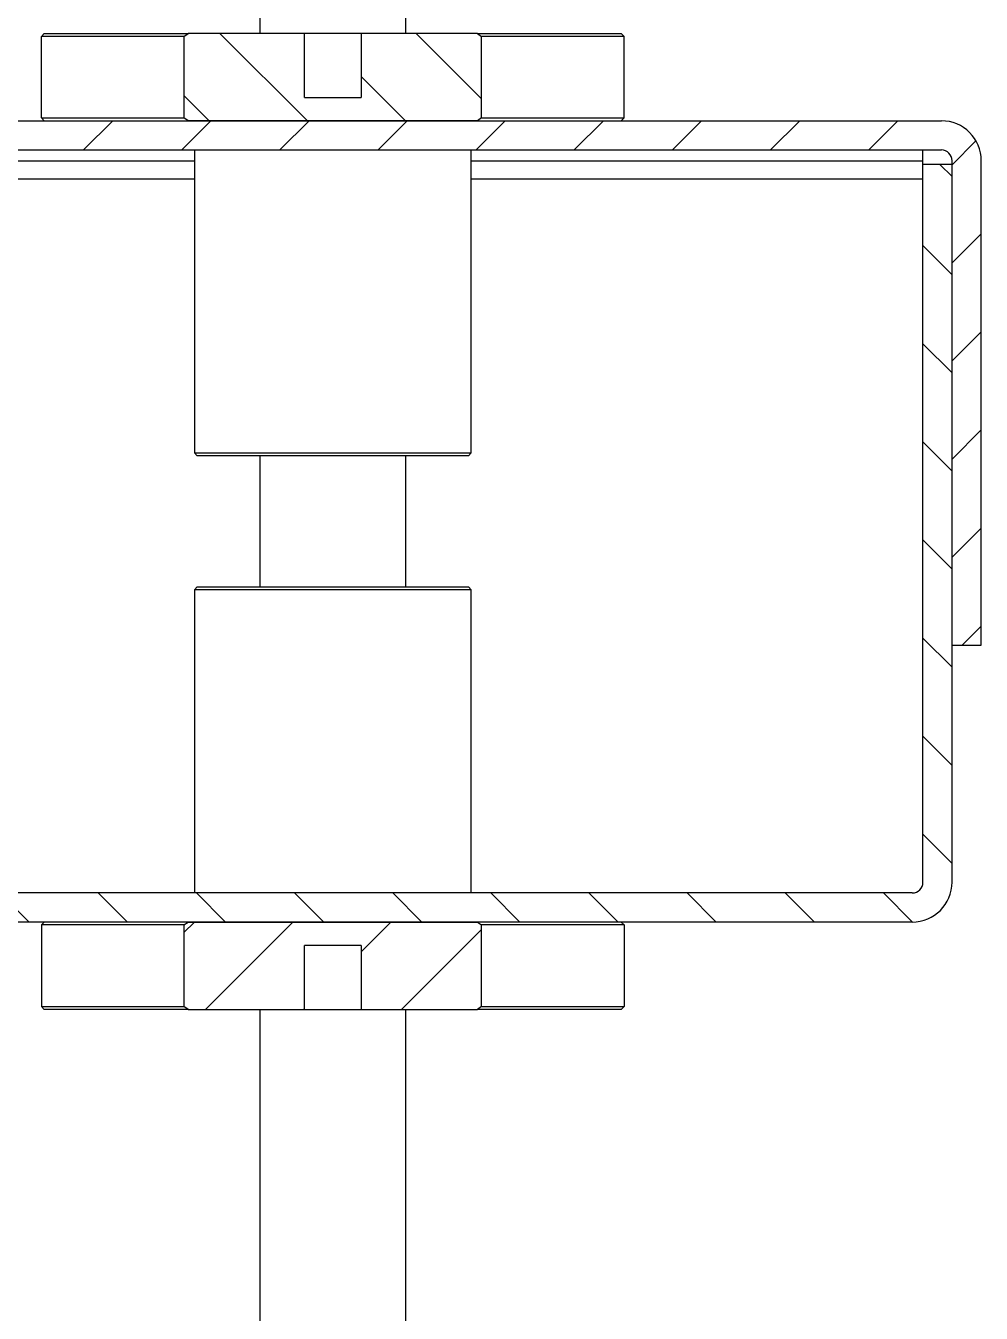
# Model space of a CAD drawing. Header units: millimetres. Extents: x 15 to 1184, y 5 to 1288.
# Drawn here: x 404.7 to 448.4, y 1126.4 to 1185.3 of the extents above; entities that cross this region are included whole.
import ezdxf

# ---------------------------------------------------------------- set-up
doc = ezdxf.new("R2010")
doc.units = ezdxf.units.MM

msp = doc.modelspace()

# ---------------------------------------------------------------- hatches: boundary and pattern name
at = {"linetype": 'Continuous', "lineweight": 18}
h = msp.add_hatch(dxfattribs=at)
h.set_pattern_fill('ANSI31', angle=90, style=0)
h.paths.add_polyline_path([(425.329, 1184.943), (420, 1184.943), (420, 1182.01), (417.418, 1182.01), (417.418, 1184.943), (412.088, 1184.943), (411.9, 1184.81), (411.9, 1181.077), (412.088, 1180.943), (425.329, 1180.943), (425.517, 1181.077), (425.517, 1184.81)], flags=0)
h = msp.add_hatch(dxfattribs=at)
h.set_pattern_fill('ANSI31', style=0)
edge = h.paths.add_edge_path(flags=0)
edge.add_line((446.551, 1180.943), (400.542, 1180.943))
edge.add_line((400.542, 1180.943), (400.542, 1179.61))
edge.add_line((400.542, 1179.61), (446.551, 1179.61))
edge.add_arc((446.551, 1179.119), 0.491, 0, 90, ccw=False)
edge.add_line((447.042, 1179.119), (447.042, 1156.943))
edge.add_line((447.042, 1156.943), (448.375, 1156.943))
edge.add_line((448.375, 1156.943), (448.375, 1179.119))
edge.add_arc((446.551, 1179.119), 1.824, 0, 90)
h = msp.add_hatch(dxfattribs=at)
h.set_pattern_fill('ANSI31', angle=90, style=0)
edge = h.paths.add_edge_path(flags=0)
edge.add_line((447.042, 1146.101), (447.042, 1178.943))
edge.add_line((447.042, 1178.943), (445.709, 1178.943))
edge.add_line((445.709, 1178.943), (445.709, 1146.101))
edge.add_arc((445.218, 1146.101), 0.491, 270, 360, ccw=False)
edge.add_line((445.218, 1145.61), (385.709, 1145.61))
edge.add_line((385.709, 1145.61), (385.709, 1144.277))
edge.add_line((385.709, 1144.277), (445.218, 1144.277))
edge.add_arc((445.218, 1146.101), 1.824, 270, 360)
h = msp.add_hatch(dxfattribs=at)
h.set_pattern_fill('ANSI31', style=0)
h.paths.add_polyline_path([(417.418, 1143.21), (420, 1143.21), (420, 1140.277), (425.329, 1140.277), (425.517, 1140.41), (425.517, 1144.143), (425.329, 1144.277), (412.088, 1144.277), (411.9, 1144.143), (411.9, 1140.41), (412.088, 1140.277), (417.418, 1140.277)], flags=0)

# ---------------------------------------------------------------- linework, layer by layer
at = {"color": 7, "linetype": 'Continuous', "lineweight": 25}
for p, q in [((415.375, 1264.097), (415.375, 1184.943)), ((422.042, 1184.943), (422.042, 1264.097)), ((405.375, 1184.81), (405.509, 1184.943)), ((405.509, 1184.943), (412.088, 1184.943)), ((411.9, 1184.81), (412.088, 1184.943)), ((417.418, 1184.943), (412.088, 1184.943)), ((417.418, 1182.01), (417.418, 1184.943)), ((420, 1184.943), (417.418, 1184.943)), ((420, 1184.943), (420, 1182.01)), ((425.329, 1184.943), (420, 1184.943)), ((425.329, 1184.943), (425.517, 1184.81)), ((425.329, 1184.943), (431.909, 1184.943)), ((431.909, 1184.943), (432.042, 1184.81)), ((405.375, 1181.077), (405.375, 1184.81)), ((411.9, 1184.81), (405.375, 1184.81)), ((411.9, 1184.81), (411.9, 1181.077)), ((432.042, 1184.81), (425.517, 1184.81)), ((425.517, 1181.077), (425.517, 1184.81)), ((432.042, 1181.077), (432.042, 1184.81)), ((417.418, 1182.01), (420, 1182.01)), ((400.542, 1180.943), (446.551, 1180.943)), ((405.375, 1181.077), (411.9, 1181.077)), ((405.375, 1181.077), (405.509, 1180.943)), ((412.088, 1180.943), (411.9, 1181.077)), ((425.329, 1180.943), (412.088, 1180.943)), ((425.517, 1181.077), (425.329, 1180.943)), ((425.517, 1181.077), (432.042, 1181.077)), ((431.909, 1180.943), (432.042, 1181.077)), ((400.542, 1179.61), (446.551, 1179.61)), ((412.375, 1179.61), (412.375, 1165.743)), ((425.042, 1165.743), (425.042, 1179.61)), ((445.709, 1179.119), (445.709, 1179.61)), ((445.709, 1178.943), (445.709, 1179.119)), ((447.042, 1156.943), (447.042, 1179.119)), ((448.375, 1156.943), (448.375, 1179.119)), ((445.709, 1146.101), (445.709, 1178.943)), ((447.042, 1178.943), (445.709, 1178.943)), ((447.042, 1146.101), (447.042, 1178.943)), ((412.375, 1178.277), (377.588, 1178.277)), ((445.709, 1178.277), (425.042, 1178.277)), ((412.375, 1165.743), (412.509, 1165.61)), ((412.375, 1165.743), (425.042, 1165.743)), ((424.909, 1165.61), (412.509, 1165.61)), ((415.375, 1165.61), (415.375, 1159.61)), ((422.042, 1159.61), (422.042, 1165.61)), ((424.909, 1165.61), (425.042, 1165.743)), ((412.509, 1159.61), (412.375, 1159.477)), ((412.509, 1159.61), (424.909, 1159.61)), ((425.042, 1159.477), (424.909, 1159.61)), ((412.375, 1159.477), (412.375, 1145.61)), ((425.042, 1159.477), (412.375, 1159.477)), ((425.042, 1145.61), (425.042, 1159.477)), ((447.042, 1156.943), (448.375, 1156.943)), ((445.218, 1145.61), (385.709, 1145.61)), ((445.218, 1144.277), (385.709, 1144.277)), ((405.375, 1144.143), (405.509, 1144.277)), ((411.9, 1144.143), (412.088, 1144.277)), ((412.088, 1144.277), (425.329, 1144.277)), ((425.329, 1144.277), (425.517, 1144.143)), ((431.909, 1144.277), (432.042, 1144.143)), ((411.9, 1144.143), (405.375, 1144.143)), ((405.375, 1144.143), (405.375, 1140.41)), ((411.9, 1144.143), (411.9, 1140.41)), ((432.042, 1144.143), (425.517, 1144.143)), ((425.517, 1140.41), (425.517, 1144.143)), ((432.042, 1144.143), (432.042, 1140.41)), ((417.418, 1140.277), (417.418, 1143.21)), ((420, 1143.21), (417.418, 1143.21)), ((420, 1143.21), (420, 1140.277)), ((405.375, 1140.41), (411.9, 1140.41)), ((405.375, 1140.41), (405.509, 1140.277)), ((412.088, 1140.277), (405.509, 1140.277)), ((412.088, 1140.277), (411.9, 1140.41)), ((412.088, 1140.277), (417.418, 1140.277)), ((415.375, 1140.277), (415.375, 1085.43)), ((417.418, 1140.277), (420, 1140.277)), ((420, 1140.277), (425.329, 1140.277)), ((422.042, 1085.43), (422.042, 1140.277)), ((425.517, 1140.41), (425.329, 1140.277)), ((431.909, 1140.277), (425.329, 1140.277)), ((425.517, 1140.41), (432.042, 1140.41)), ((431.909, 1140.277), (432.042, 1140.41))]:
    msp.add_line(p, q, dxfattribs=at)
at = {"color": 8, "linetype": 'Continuous', "lineweight": 25}
for p, q in [((376.935, 1179.119), (412.375, 1179.119)), ((425.042, 1179.119), (445.709, 1179.119))]:
    msp.add_line(p, q, dxfattribs=at)
at = {"color": 7, "linetype": 'Continuous', "lineweight": 25}
for centre, radius, start, end in [((446.551, 1179.119), 1.824, 0, 90), ((446.551, 1179.119), 0.491, 0, 90), ((445.218, 1146.101), 1.824, 270, 0), ((445.218, 1146.101), 0.491, 270, 0)]:
    msp.add_arc(centre, radius, start, end, dxfattribs=at)

doc.saveas('drawing.dxf')
